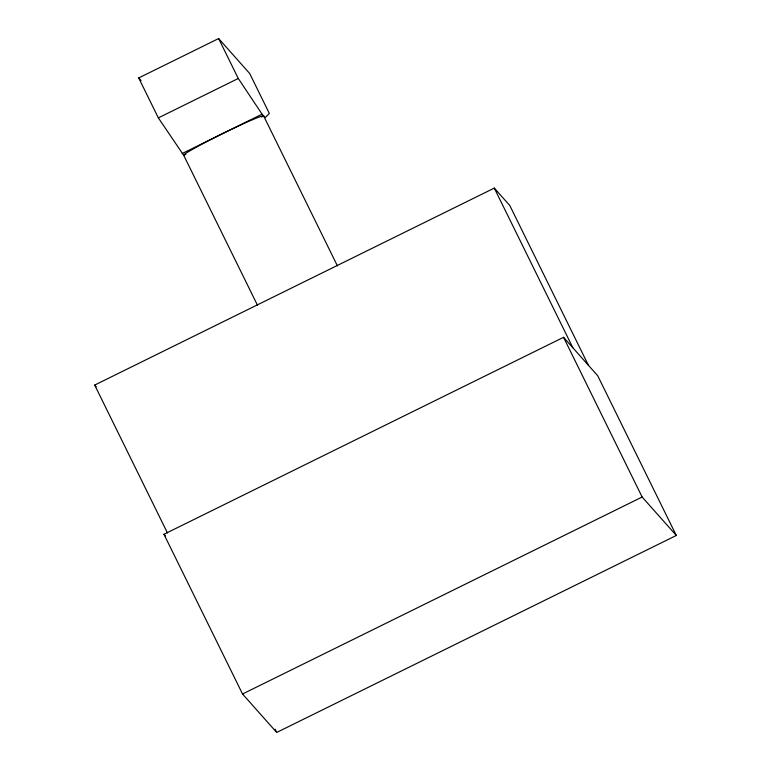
<?xml version="1.0" encoding="UTF-8"?>
<svg xmlns="http://www.w3.org/2000/svg" width="771" height="771" viewBox="0 0 771 771"><rect width="100%" height="100%" fill="white"/><g stroke="black" fill="none" stroke-linecap="round" stroke-linejoin="round"><path stroke-width="1.16" d="M257.514 305.306L183.71 155.318L158.354 117.876L138.703 77.948L218.627 38.55L249.688 73.505L269.339 113.433L265.185 117.664L262.073 114.166L238.278 78.478L218.627 38.55M158.354 117.876L238.278 78.478M182.158 153.564L262.073 114.166M185.869 154.248L183.71 155.318A44.554 2.255 -26.2 0 1 222.115 133.865A44.554 2.255 -26.2 0 1 263.634 115.92L337.438 265.908M261.465 116.98L263.634 115.92M167.432 532.906L94.688 385.076L494.288 188.095L509.824 205.568L588.408 365.281M163.953 534.293L563.553 337.312L597.727 375.766L676.312 535.469L276.712 732.45L242.537 693.996L163.953 534.293L165.543 536.086M242.537 693.996L642.137 497.025L676.312 535.469M138.703 77.948L141.093 80.637M94.688 385.076L96.24 386.82M494.288 188.095L572.872 347.798M563.553 337.312L642.137 497.025M275.122 729.212L276.182 731.371"/></g></svg>
